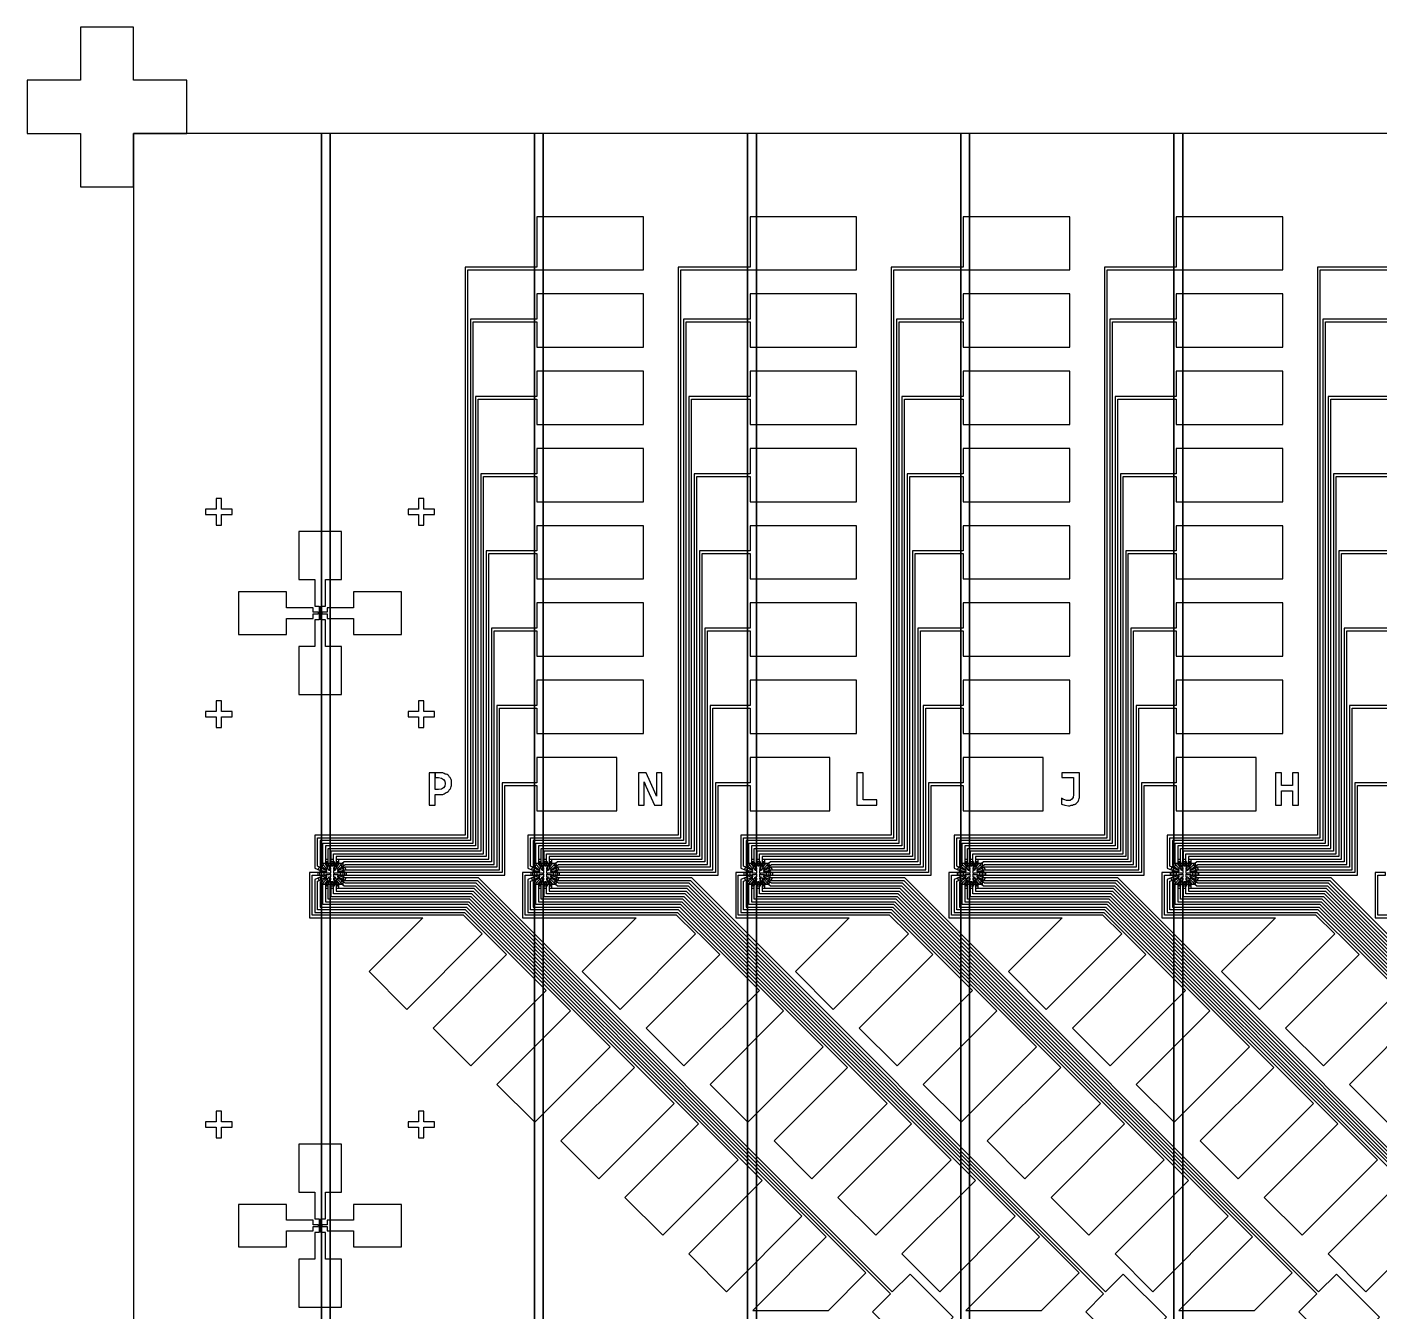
# Model space of a CAD drawing. Extents: x -2450 to 2450, y -2450 to 2450.
# Drawn here: x -2450 to 89, y 38 to 2450 of the extents above; entities that cross this region are included whole.
import ezdxf

# ---------------------------------------------------------------- set-up
doc = ezdxf.new("R2010")
doc.units = 0
for name, color, linetype in [('1', 2, 'CONTINUOUS'), ('11', 2, 'CONTINUOUS'), ('16', 2, 'CONTINUOUS'), ('21', 2, 'CONTINUOUS'), ('6', 2, 'CONTINUOUS')]:
    doc.layers.add(name, color=color, linetype=linetype)

msp = doc.modelspace()

# ---------------------------------------------------------------- linework, layer by layer
at = {"layer": '1'}
for points in [[(-2450, 2350), (-2450, 2250), (-2350, 2250), (-2350, 2150), (-2250, 2150), (-2250, 2250), (-2150, 2250), (-2150, 2350), (-2250, 2350), (-2250, 2450), (-2350, 2450), (-2350, 2350), (-2450, 2350)], [(-2085, 1565), (-2095, 1565), (-2095, 1545), (-2115, 1545), (-2115, 1535), (-2095, 1535), (-2095, 1515), (-2085, 1515), (-2085, 1535), (-2065, 1535), (-2065, 1545), (-2085, 1545), (-2085, 1565)], [(-1705, 1565), (-1715, 1565), (-1715, 1545), (-1735, 1545), (-1735, 1535), (-1715, 1535), (-1715, 1515), (-1705, 1515), (-1705, 1535), (-1685, 1535), (-1685, 1545), (-1705, 1545), (-1705, 1565)], [(-1860, 1503), (-1940, 1503), (-1940, 1413), (-1910, 1413), (-1910, 1363), (-1901.5, 1363), (-1901.5, 1353), (-1900.5, 1353), (-1900.5, 1350.5), (-1903, 1350.5), (-1903, 1351.5), (-1913, 1351.5), (-1913, 1360), (-1963, 1360), (-1963, 1390), (-2053, 1390), (-2053, 1310), (-1963, 1310), (-1963, 1340), (-1913, 1340), (-1913, 1348.5), (-1903, 1348.5), (-1903, 1349.5), (-1900.5, 1349.5), (-1900.5, 1347), (-1901.5, 1347), (-1901.5, 1337), (-1910, 1337), (-1910, 1287), (-1940, 1287), (-1940, 1197), (-1860, 1197), (-1860, 1287), (-1890, 1287), (-1890, 1337), (-1898.5, 1337), (-1898.5, 1347), (-1899.5, 1347), (-1899.5, 1349.5), (-1897, 1349.5), (-1897, 1348.5), (-1887, 1348.5), (-1887, 1340), (-1837, 1340), (-1837, 1310), (-1747, 1310), (-1747, 1390), (-1837, 1390), (-1837, 1360), (-1887, 1360), (-1887, 1351.5), (-1897, 1351.5), (-1897, 1350.5), (-1899.5, 1350.5), (-1899.5, 1353), (-1898.5, 1353), (-1898.5, 1363), (-1890, 1363), (-1890, 1413), (-1860, 1413), (-1860, 1503)], [(-2085, 1185), (-2095, 1185), (-2095, 1165), (-2115, 1165), (-2115, 1155), (-2095, 1155), (-2095, 1135), (-2085, 1135), (-2085, 1155), (-2065, 1155), (-2065, 1165), (-2085, 1165), (-2085, 1185)], [(-1705, 1185), (-1715, 1185), (-1715, 1165), (-1735, 1165), (-1735, 1155), (-1715, 1155), (-1715, 1135), (-1705, 1135), (-1705, 1155), (-1685, 1155), (-1685, 1165), (-1705, 1165), (-1705, 1185)], [(-1903.4, 868.522), (-1889.89, 864.551), (-1889.77, 864.5), (-1887.5, 864.5), (-1887.5, 866.5), (-1889.31, 866.5), (-1901.49, 873.142), (-1903.4, 868.522)], [(-1899.79, 875.94), (-1888.71, 868.5), (-1887.5, 868.5), (-1887.5, 870.5), (-1887.66, 870.5), (-1896.58, 879.77), (-1899.79, 875.94)], [(-1855.21, 875.94), (-1858.42, 879.77), (-1867.34, 870.5), (-1867.5, 870.5), (-1867.5, 868.5), (-1866.29, 868.5), (-1855.21, 875.94)], [(-1851.6, 868.522), (-1853.51, 873.142), (-1865.69, 866.5), (-1867.5, 866.5), (-1867.5, 864.5), (-1865.23, 864.5), (-1865.11, 864.551), (-1851.6, 868.522)], [(-1503.4, 868.522), (-1489.89, 864.551), (-1489.77, 864.5), (-1487.5, 864.5), (-1487.5, 866.5), (-1489.31, 866.5), (-1501.49, 873.142), (-1503.4, 868.522)], [(-1499.79, 875.94), (-1488.71, 868.5), (-1487.5, 868.5), (-1487.5, 870.5), (-1487.66, 870.5), (-1496.58, 879.77), (-1499.79, 875.94)], [(-1455.21, 875.94), (-1458.42, 879.77), (-1467.34, 870.5), (-1467.5, 870.5), (-1467.5, 868.5), (-1466.29, 868.5), (-1455.21, 875.94)], [(-1451.6, 868.522), (-1453.51, 873.142), (-1465.69, 866.5), (-1467.5, 866.5), (-1467.5, 864.5), (-1465.23, 864.5), (-1465.11, 864.551), (-1451.6, 868.522)], [(-1103.4, 868.522), (-1089.89, 864.551), (-1089.77, 864.5), (-1087.5, 864.5), (-1087.5, 866.5), (-1089.31, 866.5), (-1101.49, 873.142), (-1103.4, 868.522)], [(-1099.79, 875.94), (-1088.71, 868.5), (-1087.5, 868.5), (-1087.5, 870.5), (-1087.66, 870.5), (-1096.58, 879.77), (-1099.79, 875.94)], [(-1055.21, 875.94), (-1058.42, 879.77), (-1067.34, 870.5), (-1067.5, 870.5), (-1067.5, 868.5), (-1066.29, 868.5), (-1055.21, 875.94)], [(-1051.6, 868.522), (-1053.51, 873.142), (-1065.69, 866.5), (-1067.5, 866.5), (-1067.5, 864.5), (-1065.23, 864.5), (-1065.11, 864.551), (-1051.6, 868.522)], [(-703.402, 868.522), (-689.893, 864.551), (-689.771, 864.5), (-687.5, 864.5), (-687.5, 866.5), (-689.314, 866.5), (-701.488, 873.142), (-703.402, 868.522)], [(-699.79, 875.94), (-688.713, 868.5), (-687.5, 868.5), (-687.5, 870.5), (-687.662, 870.5), (-696.576, 879.77), (-699.79, 875.94)], [(-655.21, 875.94), (-658.424, 879.77), (-667.338, 870.5), (-667.5, 870.5), (-667.5, 868.5), (-666.287, 868.5), (-655.21, 875.94)], [(-651.598, 868.522), (-653.512, 873.142), (-665.686, 866.5), (-667.5, 866.5), (-667.5, 864.5), (-665.229, 864.5), (-665.107, 864.551), (-651.598, 868.522)], [(-303.402, 868.522), (-289.893, 864.551), (-289.771, 864.5), (-287.5, 864.5), (-287.5, 866.5), (-289.314, 866.5), (-301.488, 873.142), (-303.402, 868.522)], [(-299.79, 875.94), (-288.713, 868.5), (-287.5, 868.5), (-287.5, 870.5), (-287.662, 870.5), (-296.576, 879.77), (-299.79, 875.94)], [(-255.21, 875.94), (-258.424, 879.77), (-267.338, 870.5), (-267.5, 870.5), (-267.5, 868.5), (-266.287, 868.5), (-255.21, 875.94)], [(-251.598, 868.522), (-253.512, 873.142), (-265.686, 866.5), (-267.5, 866.5), (-267.5, 864.5), (-265.229, 864.5), (-265.107, 864.551), (-251.598, 868.522)], [(-1903.4, 852.478), (-1901.49, 847.858), (-1889.31, 854.5), (-1887.5, 854.5), (-1887.5, 856.5), (-1889.77, 856.5), (-1889.89, 856.449), (-1903.4, 852.478)], [(-1899.79, 845.06), (-1896.58, 841.23), (-1887.66, 850.5), (-1887.5, 850.5), (-1887.5, 852.5), (-1888.71, 852.5), (-1899.79, 845.06)], [(-1851.6, 852.478), (-1865.11, 856.449), (-1865.23, 856.5), (-1867.5, 856.5), (-1867.5, 854.5), (-1865.69, 854.5), (-1853.51, 847.858), (-1851.6, 852.478)], [(-1855.21, 845.06), (-1866.29, 852.5), (-1867.5, 852.5), (-1867.5, 850.5), (-1867.34, 850.5), (-1858.42, 841.23), (-1855.21, 845.06)], [(-1503.4, 852.478), (-1501.49, 847.858), (-1489.31, 854.5), (-1487.5, 854.5), (-1487.5, 856.5), (-1489.77, 856.5), (-1489.89, 856.449), (-1503.4, 852.478)], [(-1499.79, 845.06), (-1496.58, 841.23), (-1487.66, 850.5), (-1487.5, 850.5), (-1487.5, 852.5), (-1488.71, 852.5), (-1499.79, 845.06)], [(-1451.6, 852.478), (-1465.11, 856.449), (-1465.23, 856.5), (-1467.5, 856.5), (-1467.5, 854.5), (-1465.69, 854.5), (-1453.51, 847.858), (-1451.6, 852.478)], [(-1455.21, 845.06), (-1466.29, 852.5), (-1467.5, 852.5), (-1467.5, 850.5), (-1467.34, 850.5), (-1458.42, 841.23), (-1455.21, 845.06)], [(-1103.4, 852.478), (-1101.49, 847.858), (-1089.31, 854.5), (-1087.5, 854.5), (-1087.5, 856.5), (-1089.77, 856.5), (-1089.89, 856.449), (-1103.4, 852.478)], [(-1099.79, 845.06), (-1096.58, 841.23), (-1087.66, 850.5), (-1087.5, 850.5), (-1087.5, 852.5), (-1088.71, 852.5), (-1099.79, 845.06)], [(-1051.6, 852.478), (-1065.11, 856.449), (-1065.23, 856.5), (-1067.5, 856.5), (-1067.5, 854.5), (-1065.69, 854.5), (-1053.51, 847.858), (-1051.6, 852.478)], [(-1055.21, 845.06), (-1066.29, 852.5), (-1067.5, 852.5), (-1067.5, 850.5), (-1067.34, 850.5), (-1058.42, 841.23), (-1055.21, 845.06)], [(-703.402, 852.478), (-701.488, 847.858), (-689.314, 854.5), (-687.5, 854.5), (-687.5, 856.5), (-689.771, 856.5), (-689.893, 856.449), (-703.402, 852.478)], [(-699.79, 845.06), (-696.576, 841.23), (-687.662, 850.5), (-687.5, 850.5), (-687.5, 852.5), (-688.713, 852.5), (-699.79, 845.06)], [(-651.598, 852.478), (-665.107, 856.449), (-665.229, 856.5), (-667.5, 856.5), (-667.5, 854.5), (-665.686, 854.5), (-653.512, 847.858), (-651.598, 852.478)], [(-655.21, 845.06), (-666.287, 852.5), (-667.5, 852.5), (-667.5, 850.5), (-667.338, 850.5), (-658.424, 841.23), (-655.21, 845.06)], [(-303.402, 852.478), (-301.488, 847.858), (-289.314, 854.5), (-287.5, 854.5), (-287.5, 856.5), (-289.771, 856.5), (-289.893, 856.449), (-303.402, 852.478)], [(-299.79, 845.06), (-296.576, 841.23), (-287.662, 850.5), (-287.5, 850.5), (-287.5, 852.5), (-288.713, 852.5), (-299.79, 845.06)], [(-251.598, 852.478), (-265.107, 856.449), (-265.229, 856.5), (-267.5, 856.5), (-267.5, 854.5), (-265.686, 854.5), (-253.512, 847.858), (-251.598, 852.478)], [(-255.21, 845.06), (-266.287, 852.5), (-267.5, 852.5), (-267.5, 850.5), (-267.338, 850.5), (-258.424, 841.23), (-255.21, 845.06)], [(-2085, 365), (-2085, 385), (-2065, 385), (-2065, 395), (-2085, 395), (-2085, 415), (-2095, 415), (-2095, 395), (-2115, 395), (-2115, 385), (-2095, 385), (-2095, 365), (-2085, 365)], [(-1705, 365), (-1705, 385), (-1685, 385), (-1685, 395), (-1705, 395), (-1705, 415), (-1715, 415), (-1715, 395), (-1735, 395), (-1735, 385), (-1715, 385), (-1715, 365), (-1705, 365)], [(-1860, 47), (-1860, 137), (-1890, 137), (-1890, 187), (-1898.5, 187), (-1898.5, 197), (-1899.5, 197), (-1899.5, 199.5), (-1897, 199.5), (-1897, 198.5), (-1887, 198.5), (-1887, 190), (-1837, 190), (-1837, 160), (-1747, 160), (-1747, 240), (-1837, 240), (-1837, 210), (-1887, 210), (-1887, 201.5), (-1897, 201.5), (-1897, 200.5), (-1899.5, 200.5), (-1899.5, 203), (-1898.5, 203), (-1898.5, 213), (-1890, 213), (-1890, 263), (-1860, 263), (-1860, 353), (-1940, 353), (-1940, 263), (-1910, 263), (-1910, 213), (-1901.5, 213), (-1901.5, 203), (-1900.5, 203), (-1900.5, 200.5), (-1903, 200.5), (-1903, 201.5), (-1913, 201.5), (-1913, 210), (-1963, 210), (-1963, 240), (-2053, 240), (-2053, 160), (-1963, 160), (-1963, 190), (-1913, 190), (-1913, 198.5), (-1903, 198.5), (-1903, 199.5), (-1900.5, 199.5), (-1900.5, 197), (-1901.5, 197), (-1901.5, 187), (-1910, 187), (-1910, 137), (-1940, 137), (-1940, 47), (-1860, 47)]]:
    msp.add_lwpolyline(points, close=True, dxfattribs=at)
at = {"layer": '11'}
for points in [[(-2450, 2350), (-2450, 2250), (-2350, 2250), (-2350, 2150), (-2250, 2150), (-2250, 2250), (-2150, 2250), (-2150, 2350), (-2250, 2350), (-2250, 2450), (-2350, 2450), (-2350, 2350), (-2450, 2350)], [(-1293, 2094), (-1493, 2094), (-1493, 1999), (-1628, 1999), (-1628, 933), (-1910, 933), (-1910, 871.256), (-1899.71, 866.992), (-1897.79, 871.611), (-1905, 874.596), (-1905, 928), (-1623, 928), (-1623, 1994), (-1293, 1994), (-1293, 2094)], [(-893, 2094), (-1093, 2094), (-1093, 1999), (-1228, 1999), (-1228, 933), (-1510, 933), (-1510, 871.256), (-1499.71, 866.992), (-1497.79, 871.611), (-1505, 874.596), (-1505, 928), (-1223, 928), (-1223, 1994), (-893, 1994), (-893, 2094)], [(-493, 2094), (-693, 2094), (-693, 1999), (-828, 1999), (-828, 933), (-1110, 933), (-1110, 871.256), (-1099.71, 866.992), (-1097.79, 871.611), (-1105, 874.596), (-1105, 928), (-823, 928), (-823, 1994), (-493, 1994), (-493, 2094)], [(-93, 2094), (-293, 2094), (-293, 1999), (-428, 1999), (-428, 933), (-710, 933), (-710, 871.256), (-699.706, 866.992), (-697.793, 871.611), (-705, 874.596), (-705, 928), (-423, 928), (-423, 1994), (-93, 1994), (-93, 2094)], [(307, 2094), (107, 2094), (107, 1999), (-28, 1999), (-28, 933), (-310, 933), (-310, 871.256), (-299.706, 866.992), (-297.793, 871.611), (-305, 874.596), (-305, 928), (-23, 928), (-23, 1994), (307, 1994), (307, 2094)], [(-1293, 1949), (-1493, 1949), (-1493, 1901.5), (-1618, 1901.5), (-1618, 923), (-1900, 923), (-1900, 876.116), (-1896.73, 873.369), (-1893.51, 877.199), (-1895, 878.448), (-1895, 918), (-1613, 918), (-1613, 1896.5), (-1493, 1896.5), (-1493, 1849), (-1293, 1849), (-1293, 1949)], [(-893, 1949), (-1093, 1949), (-1093, 1901.5), (-1218, 1901.5), (-1218, 923), (-1500, 923), (-1500, 876.116), (-1496.73, 873.369), (-1493.51, 877.199), (-1495, 878.448), (-1495, 918), (-1213, 918), (-1213, 1896.5), (-1093, 1896.5), (-1093, 1849), (-893, 1849), (-893, 1949)], [(-493, 1949), (-693, 1949), (-693, 1901.5), (-818, 1901.5), (-818, 923), (-1100, 923), (-1100, 876.116), (-1096.73, 873.369), (-1093.51, 877.199), (-1095, 878.448), (-1095, 918), (-813, 918), (-813, 1896.5), (-693, 1896.5), (-693, 1849), (-493, 1849), (-493, 1949)], [(-93, 1949), (-293, 1949), (-293, 1901.5), (-418, 1901.5), (-418, 923), (-700, 923), (-700, 876.116), (-696.726, 873.369), (-693.512, 877.199), (-695, 878.448), (-695, 918), (-413, 918), (-413, 1896.5), (-293, 1896.5), (-293, 1849), (-93, 1849), (-93, 1949)], [(307, 1949), (107, 1949), (107, 1901.5), (-18, 1901.5), (-18, 923), (-300, 923), (-300, 876.116), (-296.726, 873.369), (-293.512, 877.199), (-295, 878.448), (-295, 918), (-13, 918), (-13, 1896.5), (107, 1896.5), (107, 1849), (307, 1849), (307, 1949)], [(-1293, 1804), (-1493, 1804), (-1493, 1756.5), (-1608, 1756.5), (-1608, 913), (-1890, 913), (-1890, 883.5), (-1885, 883.5), (-1885, 908), (-1603, 908), (-1603, 1751.5), (-1493, 1751.5), (-1493, 1704), (-1293, 1704), (-1293, 1804)], [(-893, 1804), (-1093, 1804), (-1093, 1756.5), (-1208, 1756.5), (-1208, 913), (-1490, 913), (-1490, 883.5), (-1485, 883.5), (-1485, 908), (-1203, 908), (-1203, 1751.5), (-1093, 1751.5), (-1093, 1704), (-893, 1704), (-893, 1804)], [(-493, 1804), (-693, 1804), (-693, 1756.5), (-808, 1756.5), (-808, 913), (-1090, 913), (-1090, 883.5), (-1085, 883.5), (-1085, 908), (-803, 908), (-803, 1751.5), (-693, 1751.5), (-693, 1704), (-493, 1704), (-493, 1804)], [(-93, 1804), (-293, 1804), (-293, 1756.5), (-408, 1756.5), (-408, 913), (-690, 913), (-690, 883.5), (-685, 883.5), (-685, 908), (-403, 908), (-403, 1751.5), (-293, 1751.5), (-293, 1704), (-93, 1704), (-93, 1804)], [(307, 1804), (107, 1804), (107, 1756.5), (-8, 1756.5), (-8, 913), (-290, 913), (-290, 883.5), (-285, 883.5), (-285, 908), (-3, 908), (-3, 1751.5), (107, 1751.5), (107, 1704), (307, 1704), (307, 1804)], [(-1293, 1659), (-1493, 1659), (-1493, 1611.5), (-1598, 1611.5), (-1598, 903), (-1880, 903), (-1880, 883.5), (-1875, 883.5), (-1875, 898), (-1593, 898), (-1593, 1606.5), (-1493, 1606.5), (-1493, 1559), (-1293, 1559), (-1293, 1659)], [(-893, 1659), (-1093, 1659), (-1093, 1611.5), (-1198, 1611.5), (-1198, 903), (-1480, 903), (-1480, 883.5), (-1475, 883.5), (-1475, 898), (-1193, 898), (-1193, 1606.5), (-1093, 1606.5), (-1093, 1559), (-893, 1559), (-893, 1659)], [(-493, 1659), (-693, 1659), (-693, 1611.5), (-798, 1611.5), (-798, 903), (-1080, 903), (-1080, 883.5), (-1075, 883.5), (-1075, 898), (-793, 898), (-793, 1606.5), (-693, 1606.5), (-693, 1559), (-493, 1559), (-493, 1659)], [(-93, 1659), (-293, 1659), (-293, 1611.5), (-398, 1611.5), (-398, 903), (-680, 903), (-680, 883.5), (-675, 883.5), (-675, 898), (-393, 898), (-393, 1606.5), (-293, 1606.5), (-293, 1559), (-93, 1559), (-93, 1659)], [(307, 1659), (107, 1659), (107, 1611.5), (2, 1611.5), (2, 903), (-280, 903), (-280, 883.5), (-275, 883.5), (-275, 898), (7, 898), (7, 1606.5), (107, 1606.5), (107, 1559), (307, 1559), (307, 1659)], [(-1293, 1514), (-1493, 1514), (-1493, 1466.5), (-1588, 1466.5), (-1588, 893), (-1870, 893), (-1870, 883.5), (-1865, 883.5), (-1865, 888), (-1583, 888), (-1583, 1461.5), (-1493, 1461.5), (-1493, 1414), (-1293, 1414), (-1293, 1514)], [(-893, 1514), (-1093, 1514), (-1093, 1466.5), (-1188, 1466.5), (-1188, 893), (-1470, 893), (-1470, 883.5), (-1465, 883.5), (-1465, 888), (-1183, 888), (-1183, 1461.5), (-1093, 1461.5), (-1093, 1414), (-893, 1414), (-893, 1514)], [(-493, 1514), (-693, 1514), (-693, 1466.5), (-788, 1466.5), (-788, 893), (-1070, 893), (-1070, 883.5), (-1065, 883.5), (-1065, 888), (-783, 888), (-783, 1461.5), (-693, 1461.5), (-693, 1414), (-493, 1414), (-493, 1514)], [(-93, 1514), (-293, 1514), (-293, 1466.5), (-388, 1466.5), (-388, 893), (-670, 893), (-670, 883.5), (-665, 883.5), (-665, 888), (-383, 888), (-383, 1461.5), (-293, 1461.5), (-293, 1414), (-93, 1414), (-93, 1514)], [(307, 1514), (107, 1514), (107, 1466.5), (12, 1466.5), (12, 893), (-270, 893), (-270, 883.5), (-265, 883.5), (-265, 888), (17, 888), (17, 1461.5), (107, 1461.5), (107, 1414), (307, 1414), (307, 1514)], [(-1293, 1369), (-1493, 1369), (-1493, 1321.5), (-1578, 1321.5), (-1578, 883), (-1854.58, 883), (-1861.49, 877.199), (-1858.27, 873.369), (-1852.76, 878), (-1573, 878), (-1573, 1316.5), (-1493, 1316.5), (-1493, 1269), (-1293, 1269), (-1293, 1369)], [(-893, 1369), (-1093, 1369), (-1093, 1321.5), (-1178, 1321.5), (-1178, 883), (-1454.58, 883), (-1461.49, 877.199), (-1458.27, 873.369), (-1452.76, 878), (-1173, 878), (-1173, 1316.5), (-1093, 1316.5), (-1093, 1269), (-893, 1269), (-893, 1369)], [(-493, 1369), (-693, 1369), (-693, 1321.5), (-778, 1321.5), (-778, 883), (-1054.58, 883), (-1061.49, 877.199), (-1058.27, 873.369), (-1052.76, 878), (-773, 878), (-773, 1316.5), (-693, 1316.5), (-693, 1269), (-493, 1269), (-493, 1369)], [(-93, 1369), (-293, 1369), (-293, 1321.5), (-378, 1321.5), (-378, 883), (-654.576, 883), (-661.488, 877.199), (-658.274, 873.369), (-652.755, 878), (-373, 878), (-373, 1316.5), (-293, 1316.5), (-293, 1269), (-93, 1269), (-93, 1369)], [(307, 1369), (107, 1369), (107, 1321.5), (22, 1321.5), (22, 883), (-254.576, 883), (-261.488, 877.199), (-258.274, 873.369), (-252.755, 878), (27, 878), (27, 1316.5), (107, 1316.5), (107, 1269), (307, 1269), (307, 1369)], [(-1293, 1224), (-1493, 1224), (-1493, 1176.5), (-1568, 1176.5), (-1568, 873), (-1853.85, 873), (-1857.21, 871.611), (-1855.29, 866.992), (-1852.86, 868), (-1563, 868), (-1563, 1171.5), (-1493, 1171.5), (-1493, 1124), (-1293, 1124), (-1293, 1224)], [(-893, 1224), (-1093, 1224), (-1093, 1176.5), (-1168, 1176.5), (-1168, 873), (-1453.85, 873), (-1457.21, 871.611), (-1455.29, 866.992), (-1452.86, 868), (-1163, 868), (-1163, 1171.5), (-1093, 1171.5), (-1093, 1124), (-893, 1124), (-893, 1224)], [(-493, 1224), (-693, 1224), (-693, 1176.5), (-768, 1176.5), (-768, 873), (-1053.85, 873), (-1057.21, 871.611), (-1055.29, 866.992), (-1052.86, 868), (-763, 868), (-763, 1171.5), (-693, 1171.5), (-693, 1124), (-493, 1124), (-493, 1224)], [(-93, 1224), (-293, 1224), (-293, 1176.5), (-368, 1176.5), (-368, 873), (-653.854, 873), (-657.207, 871.611), (-655.294, 866.992), (-652.861, 868), (-363, 868), (-363, 1171.5), (-293, 1171.5), (-293, 1124), (-93, 1124), (-93, 1224)], [(307, 1224), (107, 1224), (107, 1176.5), (32, 1176.5), (32, 873), (-253.854, 873), (-257.207, 871.611), (-255.294, 866.992), (-252.861, 868), (37, 868), (37, 1171.5), (107, 1171.5), (107, 1124), (307, 1124), (307, 1224)], [(-1343, 1079), (-1493, 1079), (-1493, 1031.5), (-1558, 1031.5), (-1558, 863), (-1854.5, 863), (-1854.5, 858), (-1553, 858), (-1553, 1026.5), (-1493, 1026.5), (-1493, 979), (-1343, 979), (-1343, 1079)], [(-943, 1079), (-1093, 1079), (-1093, 1031.5), (-1158, 1031.5), (-1158, 863), (-1454.5, 863), (-1454.5, 858), (-1153, 858), (-1153, 1026.5), (-1093, 1026.5), (-1093, 979), (-943, 979), (-943, 1079)], [(-543, 1079), (-693, 1079), (-693, 1031.5), (-758, 1031.5), (-758, 863), (-1054.5, 863), (-1054.5, 858), (-753, 858), (-753, 1026.5), (-693, 1026.5), (-693, 979), (-543, 979), (-543, 1079)], [(-143, 1079), (-293, 1079), (-293, 1031.5), (-358, 1031.5), (-358, 863), (-654.5, 863), (-654.5, 858), (-353, 858), (-353, 1026.5), (-293, 1026.5), (-293, 979), (-143, 979), (-143, 1079)], [(257, 1079), (107, 1079), (107, 1031.5), (42, 1031.5), (42, 863), (-254.5, 863), (-254.5, 858), (47, 858), (47, 1026.5), (107, 1026.5), (107, 979), (257, 979), (257, 1079)], [(-1669.64, 1050), (-1683.95, 1050), (-1683.95, 1040.99), (-1677.98, 1040.99), (-1672.35, 1039.86), (-1668.4, 1037.61), (-1666.04, 1034.23), (-1665.36, 1029.72), (-1666.15, 1025.22), (-1668.52, 1021.84), (-1672.35, 1019.59), (-1677.64, 1018.46), (-1683.95, 1018.46), (-1683.95, 1050), (-1695.55, 1050), (-1695.55, 989.171), (-1683.95, 989.171), (-1683.95, 1009.45), (-1669.75, 1009.45), (-1667.39, 1010.57), (-1665.14, 1011.7), (-1663.11, 1012.83), (-1661.19, 1013.95), (-1659.62, 1015.08), (-1658.15, 1016.21), (-1656.8, 1018.46), (-1655.79, 1019.59), (-1654.88, 1021.84), (-1654.21, 1024.09), (-1653.65, 1026.34), (-1653.42, 1028.6), (-1653.31, 1030.85), (-1653.42, 1033.1), (-1653.65, 1035.36), (-1654.21, 1037.61), (-1654.88, 1038.74), (-1655.79, 1040.99), (-1656.91, 1042.11), (-1658.15, 1044.37), (-1659.62, 1045.49), (-1661.19, 1046.62), (-1663.11, 1047.75), (-1665.02, 1047.75), (-1667.28, 1048.87), (-1669.64, 1050)], [(-1272.26, 989.171), (-1258.29, 989.171), (-1258.29, 1050), (-1268.66, 1050), (-1268.66, 1006.07), (-1271.59, 1013.95), (-1288.26, 1050), (-1302.34, 1050), (-1302.34, 989.171), (-1291.98, 989.171), (-1291.98, 1033.1), (-1288.6, 1025.22), (-1272.26, 989.171)], [(-892.48, 989.171), (-855.082, 989.171), (-855.082, 999.309), (-880.765, 999.309), (-880.765, 1050), (-892.48, 1050), (-892.48, 989.171)], [(-474.348, 1004.94), (-474.348, 1050), (-508.029, 1050), (-508.029, 1040.99), (-485.951, 1040.99), (-485.951, 1009.45), (-486.852, 1003.82), (-488.992, 1000.44), (-491.921, 998.183), (-498.792, 998.183), (-502.397, 999.309), (-505.776, 1000.44), (-508.48, 1002.69), (-508.48, 991.424), (-502.397, 989.171), (-495.075, 988.045), (-492.597, 988.045), (-490.344, 989.171), (-488.091, 989.171), (-486.063, 990.297), (-484.261, 990.297), (-482.571, 991.424), (-480.994, 992.55), (-479.643, 993.677), (-478.404, 994.803), (-477.39, 995.93), (-476.376, 998.183), (-475.7, 999.309), (-475.024, 1001.56), (-474.686, 1003.82), (-474.348, 1004.94)], [(-74.854, 989.171), (-63.364, 989.171), (-63.364, 1050), (-74.854, 1050), (-74.854, 1026.34), (-95.468, 1026.34), (-95.468, 1050), (-106.958, 1050), (-106.958, 989.171), (-95.468, 989.171), (-95.468, 1016.21), (-74.854, 1016.21), (-74.854, 989.171)], [(-1900.5, 863), (-1920, 863), (-1920, 778), (-1707, 778), (-1808, 677), (-1737, 606), (-1595.5, 747.5), (-1631, 783), (-1915, 783), (-1915, 858), (-1900.5, 858), (-1900.5, 863)], [(-1899.71, 854.008), (-1910, 849.744), (-1910, 788), (-1629, 788), (-1550, 709), (-1688, 571), (-1617, 500), (-1475.5, 641.5), (-1627, 793), (-1905, 793), (-1905, 846.404), (-1897.79, 849.389), (-1899.71, 854.008)], [(-1896.73, 847.631), (-1900, 844.884), (-1900, 798), (-1625, 798), (-1430, 603), (-1568, 465), (-1497, 394), (-1355.5, 535.5), (-1623, 803), (-1895, 803), (-1895, 842.552), (-1893.51, 843.801), (-1896.73, 847.631)], [(-1858.27, 847.631), (-1861.49, 843.801), (-1854.58, 838), (-1609, 838), (-950, 179), (-1088, 41), (-946, 41), (-875.5, 111.5), (-1607, 843), (-1852.76, 843), (-1858.27, 847.631)], [(-1855.29, 854.008), (-1857.21, 849.389), (-1853.85, 848), (-1604.5, 848), (-829.5, 72), (-863, 38.5), (-782, -42.5), (-711.5, 28), (-792.5, 109), (-826, 75.5), (-1602.5, 853), (-1852.86, 853), (-1855.29, 854.008)], [(-1500.5, 863), (-1520, 863), (-1520, 778), (-1307, 778), (-1408, 677), (-1337, 606), (-1195.5, 747.5), (-1231, 783), (-1515, 783), (-1515, 858), (-1500.5, 858), (-1500.5, 863)], [(-1499.71, 854.008), (-1510, 849.744), (-1510, 788), (-1229, 788), (-1150, 709), (-1288, 571), (-1217, 500), (-1075.5, 641.5), (-1227, 793), (-1505, 793), (-1505, 846.404), (-1497.79, 849.389), (-1499.71, 854.008)], [(-1496.73, 847.631), (-1500, 844.884), (-1500, 798), (-1225, 798), (-1030, 603), (-1168, 465), (-1097, 394), (-955.5, 535.5), (-1223, 803), (-1495, 803), (-1495, 842.552), (-1493.51, 843.801), (-1496.73, 847.631)], [(-1458.27, 847.631), (-1461.49, 843.801), (-1454.58, 838), (-1209, 838), (-550, 179), (-688, 41), (-546, 41), (-475.5, 111.5), (-1207, 843), (-1452.76, 843), (-1458.27, 847.631)], [(-1455.29, 854.008), (-1457.21, 849.389), (-1453.85, 848), (-1204.5, 848), (-429.5, 72), (-463, 38.5), (-382, -42.5), (-311.5, 28), (-392.5, 109), (-426, 75.5), (-1202.5, 853), (-1452.86, 853), (-1455.29, 854.008)], [(-1100.5, 863), (-1120, 863), (-1120, 778), (-907, 778), (-1008, 677), (-937, 606), (-795.5, 747.5), (-831, 783), (-1115, 783), (-1115, 858), (-1100.5, 858), (-1100.5, 863)], [(-1099.71, 854.008), (-1110, 849.744), (-1110, 788), (-829, 788), (-750, 709), (-888, 571), (-817, 500), (-675.5, 641.5), (-827, 793), (-1105, 793), (-1105, 846.404), (-1097.79, 849.389), (-1099.71, 854.008)], [(-1096.73, 847.631), (-1100, 844.884), (-1100, 798), (-825, 798), (-630, 603), (-768, 465), (-697, 394), (-555.5, 535.5), (-823, 803), (-1095, 803), (-1095, 842.552), (-1093.51, 843.801), (-1096.73, 847.631)], [(-1058.27, 847.631), (-1061.49, 843.801), (-1054.58, 838), (-809, 838), (-150, 179), (-288, 41), (-146, 41), (-75.5, 111.5), (-807, 843), (-1052.76, 843), (-1058.27, 847.631)], [(-1055.29, 854.008), (-1057.21, 849.389), (-1053.85, 848), (-804.5, 848), (-29.5, 72), (-63, 38.5), (18, -42.5), (88.5, 28), (7.5, 109), (-26, 75.5), (-802.5, 853), (-1052.86, 853), (-1055.29, 854.008)], [(-700.5, 863), (-720, 863), (-720, 778), (-507, 778), (-608, 677), (-537, 606), (-395.5, 747.5), (-431, 783), (-715, 783), (-715, 858), (-700.5, 858), (-700.5, 863)], [(-699.706, 854.008), (-710, 849.744), (-710, 788), (-429, 788), (-350, 709), (-488, 571), (-417, 500), (-275.5, 641.5), (-427, 793), (-705, 793), (-705, 846.404), (-697.793, 849.389), (-699.706, 854.008)], [(-696.726, 847.631), (-700, 844.884), (-700, 798), (-425, 798), (-230, 603), (-368, 465), (-297, 394), (-155.5, 535.5), (-423, 803), (-695, 803), (-695, 842.552), (-693.512, 843.801), (-696.726, 847.631)], [(-658.274, 847.631), (-661.488, 843.801), (-654.576, 838), (-409, 838), (250, 179), (112, 41), (254, 41), (324.5, 111.5), (-407, 843), (-652.755, 843), (-658.274, 847.631)], [(-655.294, 854.008), (-657.207, 849.389), (-653.854, 848), (-404.5, 848), (370.5, 72), (337, 38.5), (418, -42.5), (488.5, 28), (407.5, 109), (374, 75.5), (-402.5, 853), (-652.861, 853), (-655.294, 854.008)], [(-300.5, 863), (-320, 863), (-320, 778), (-107, 778), (-208, 677), (-137, 606), (4.5, 747.5), (-31, 783), (-315, 783), (-315, 858), (-300.5, 858), (-300.5, 863)], [(-299.706, 854.008), (-310, 849.744), (-310, 788), (-29, 788), (50, 709), (-88, 571), (-17, 500), (124.5, 641.5), (-27, 793), (-305, 793), (-305, 846.404), (-297.793, 849.389), (-299.706, 854.008)], [(-296.726, 847.631), (-300, 844.884), (-300, 798), (-25, 798), (170, 603), (32, 465), (103, 394), (244.5, 535.5), (-23, 803), (-295, 803), (-295, 842.552), (-293.512, 843.801), (-296.726, 847.631)], [(-258.274, 847.631), (-261.488, 843.801), (-254.576, 838), (-9, 838), (650, 179), (512, 41), (654, 41), (724.5, 111.5), (-7, 843), (-252.755, 843), (-258.274, 847.631)], [(-255.294, 854.008), (-257.207, 849.389), (-253.854, 848), (-4.5, 848), (770.5, 72), (737, 38.5), (818, -42.5), (888.5, 28), (807.5, 109), (774, 75.5), (-2.5, 853), (-252.861, 853), (-255.294, 854.008)], [(99.5, 863), (80, 863), (80, 778), (293, 778), (192, 677), (263, 606), (404.5, 747.5), (369, 783), (85, 783), (85, 858), (99.5, 858), (99.5, 863)], [(-1885, 837.5), (-1890, 837.5), (-1890, 808), (-1621, 808), (-1310, 497), (-1448, 359), (-1377, 288), (-1235.5, 429.5), (-1619, 813), (-1885, 813), (-1885, 837.5)], [(-1875, 837.5), (-1880, 837.5), (-1880, 818), (-1617, 818), (-1190, 391), (-1328, 253), (-1257, 182), (-1115.5, 323.5), (-1615, 823), (-1875, 823), (-1875, 837.5)], [(-1865, 837.5), (-1870, 837.5), (-1870, 828), (-1613, 828), (-1070, 285), (-1208, 147), (-1137, 76), (-995.5, 217.5), (-1611, 833), (-1865, 833), (-1865, 837.5)], [(-1485, 837.5), (-1490, 837.5), (-1490, 808), (-1221, 808), (-910, 497), (-1048, 359), (-977, 288), (-835.5, 429.5), (-1219, 813), (-1485, 813), (-1485, 837.5)], [(-1475, 837.5), (-1480, 837.5), (-1480, 818), (-1217, 818), (-790, 391), (-928, 253), (-857, 182), (-715.5, 323.5), (-1215, 823), (-1475, 823), (-1475, 837.5)], [(-1465, 837.5), (-1470, 837.5), (-1470, 828), (-1213, 828), (-670, 285), (-808, 147), (-737, 76), (-595.5, 217.5), (-1211, 833), (-1465, 833), (-1465, 837.5)], [(-1085, 837.5), (-1090, 837.5), (-1090, 808), (-821, 808), (-510, 497), (-648, 359), (-577, 288), (-435.5, 429.5), (-819, 813), (-1085, 813), (-1085, 837.5)], [(-1075, 837.5), (-1080, 837.5), (-1080, 818), (-817, 818), (-390, 391), (-528, 253), (-457, 182), (-315.5, 323.5), (-815, 823), (-1075, 823), (-1075, 837.5)], [(-1065, 837.5), (-1070, 837.5), (-1070, 828), (-813, 828), (-270, 285), (-408, 147), (-337, 76), (-195.5, 217.5), (-811, 833), (-1065, 833), (-1065, 837.5)], [(-685, 837.5), (-690, 837.5), (-690, 808), (-421, 808), (-110, 497), (-248, 359), (-177, 288), (-35.5, 429.5), (-419, 813), (-685, 813), (-685, 837.5)], [(-675, 837.5), (-680, 837.5), (-680, 818), (-417, 818), (10, 391), (-128, 253), (-57, 182), (84.5, 323.5), (-415, 823), (-675, 823), (-675, 837.5)], [(-665, 837.5), (-670, 837.5), (-670, 828), (-413, 828), (130, 285), (-8, 147), (63, 76), (204.5, 217.5), (-411, 833), (-665, 833), (-665, 837.5)], [(-285, 837.5), (-290, 837.5), (-290, 808), (-21, 808), (290, 497), (152, 359), (223, 288), (364.5, 429.5), (-19, 813), (-285, 813), (-285, 837.5)], [(-275, 837.5), (-280, 837.5), (-280, 818), (-17, 818), (410, 391), (272, 253), (343, 182), (484.5, 323.5), (-15, 823), (-275, 823), (-275, 837.5)], [(-265, 837.5), (-270, 837.5), (-270, 828), (-13, 828), (530, 285), (392, 147), (463, 76), (604.5, 217.5), (-11, 833), (-265, 833), (-265, 837.5)]]:
    msp.add_lwpolyline(points, close=True, dxfattribs=at)
at = {"layer": '16'}
msp.add_lwpolyline([(-2450, 2350), (-2450, 2250), (-2350, 2250), (-2350, 2150), (-2250, 2150), (-2250, 2250), (-2150, 2250), (-2150, 2350), (-2250, 2350), (-2250, 2450), (-2350, 2450), (-2350, 2350), (-2450, 2350)], close=True, dxfattribs=at)
for points in [[(-1881, -1190), (-1881, 837.5), (-1881.2, 837.5), (-1880.7, 845.5), (-1880, 852.5), (-1882.5, 852.5), (-1882.5, 846.567), (-1883.58, 844.498), (-1885.46, 838.713), (-1890.78, 841.484), (-1887.12, 846.344), (-1883.4, 854.5), (-1880, 854.5), (-1880, 859.5), (-1882.5, 859.5), (-1882.5, 858.5), (-1889.1, 858.5), (-1897.54, 856.5), (-1900.5, 856.5), (-1900.5, 864.5), (-1897.54, 864.5), (-1889.1, 862.5), (-1882.5, 862.5), (-1882.5, 861.5), (-1880, 861.5), (-1880, 866.5), (-1883.4, 866.5), (-1887.12, 874.656), (-1890.78, 879.516), (-1885.46, 882.287), (-1883.58, 876.502), (-1882.5, 874.433), (-1882.5, 868.5), (-1880, 868.5), (-1880.7, 875.5), (-1881.2, 883.5), (-1881, 883.5), (-1881, 2250), (-2250, 2250), (-2250, -2250)], [(-1481, -1190), (-1481, 837.5), (-1481.2, 837.5), (-1480.7, 845.5), (-1480, 852.5), (-1482.5, 852.5), (-1482.5, 846.567), (-1483.58, 844.498), (-1485.46, 838.713), (-1490.78, 841.484), (-1487.12, 846.344), (-1483.4, 854.5), (-1480, 854.5), (-1480, 859.5), (-1482.5, 859.5), (-1482.5, 858.5), (-1489.1, 858.5), (-1497.54, 856.5), (-1500.5, 856.5), (-1500.5, 864.5), (-1497.54, 864.5), (-1489.1, 862.5), (-1482.5, 862.5), (-1482.5, 861.5), (-1480, 861.5), (-1480, 866.5), (-1483.4, 866.5), (-1487.12, 874.656), (-1490.78, 879.516), (-1485.46, 882.287), (-1483.58, 876.502), (-1482.5, 874.433), (-1482.5, 868.5), (-1480, 868.5), (-1480.7, 875.5), (-1481.2, 883.5), (-1481, 883.5), (-1481, 2250), (-1881, 2250), (-1881, 883.5), (-1873.8, 883.5), (-1874.3, 875.5), (-1875, 868.5), (-1872.5, 868.5), (-1872.5, 874.433), (-1871.42, 876.502), (-1869.54, 882.287), (-1864.22, 879.516), (-1867.88, 874.656), (-1871.6, 866.5), (-1875, 866.5), (-1875, 861.5), (-1872.5, 861.5), (-1872.5, 862.5), (-1865.9, 862.5), (-1857.45, 864.5), (-1854.5, 864.5), (-1854.5, 856.5), (-1857.45, 856.5), (-1865.9, 858.5), (-1872.5, 858.5), (-1872.5, 859.5), (-1875, 859.5), (-1875, 854.5), (-1871.6, 854.5), (-1867.88, 846.344), (-1864.22, 841.484), (-1869.54, 838.713), (-1871.42, 844.498), (-1872.5, 846.567), (-1872.5, 852.5), (-1875, 852.5), (-1874.3, 845.5), (-1873.8, 837.5), (-1881, 837.5), (-1881, -1190)], [(-1081, -1190), (-1081, 837.5), (-1081.2, 837.5), (-1080.7, 845.5), (-1080, 852.5), (-1082.5, 852.5), (-1082.5, 846.567), (-1083.58, 844.498), (-1085.46, 838.713), (-1090.78, 841.484), (-1087.12, 846.344), (-1083.4, 854.5), (-1080, 854.5), (-1080, 859.5), (-1082.5, 859.5), (-1082.5, 858.5), (-1089.1, 858.5), (-1097.54, 856.5), (-1100.5, 856.5), (-1100.5, 864.5), (-1097.54, 864.5), (-1089.1, 862.5), (-1082.5, 862.5), (-1082.5, 861.5), (-1080, 861.5), (-1080, 866.5), (-1083.4, 866.5), (-1087.12, 874.656), (-1090.78, 879.516), (-1085.46, 882.287), (-1083.58, 876.502), (-1082.5, 874.433), (-1082.5, 868.5), (-1080, 868.5), (-1080.7, 875.5), (-1081.2, 883.5), (-1081, 883.5), (-1081, 2250), (-1481, 2250), (-1481, 883.5), (-1473.8, 883.5), (-1474.3, 875.5), (-1475, 868.5), (-1472.5, 868.5), (-1472.5, 874.433), (-1471.42, 876.502), (-1469.54, 882.287), (-1464.22, 879.516), (-1467.88, 874.656), (-1471.6, 866.5), (-1475, 866.5), (-1475, 861.5), (-1472.5, 861.5), (-1472.5, 862.5), (-1465.9, 862.5), (-1457.45, 864.5), (-1454.5, 864.5), (-1454.5, 856.5), (-1457.45, 856.5), (-1465.9, 858.5), (-1472.5, 858.5), (-1472.5, 859.5), (-1475, 859.5), (-1475, 854.5), (-1471.6, 854.5), (-1467.88, 846.344), (-1464.22, 841.484), (-1469.54, 838.713), (-1471.42, 844.498), (-1472.5, 846.567), (-1472.5, 852.5), (-1475, 852.5), (-1474.3, 845.5), (-1473.8, 837.5), (-1481, 837.5), (-1481, -1190)], [(-681, -1190), (-681, 837.5), (-681.2, 837.5), (-680.7, 845.5), (-680, 852.5), (-682.5, 852.5), (-682.5, 846.567), (-683.576, 844.498), (-685.459, 838.713), (-690.781, 841.484), (-687.124, 846.344), (-683.4, 854.5), (-680, 854.5), (-680, 859.5), (-682.5, 859.5), (-682.5, 858.5), (-689.1, 858.5), (-697.544, 856.5), (-700.5, 856.5), (-700.5, 864.5), (-697.544, 864.5), (-689.1, 862.5), (-682.5, 862.5), (-682.5, 861.5), (-680, 861.5), (-680, 866.5), (-683.4, 866.5), (-687.124, 874.656), (-690.781, 879.516), (-685.459, 882.287), (-683.576, 876.502), (-682.5, 874.433), (-682.5, 868.5), (-680, 868.5), (-680.7, 875.5), (-681.2, 883.5), (-681, 883.5), (-681, 2250), (-1081, 2250), (-1081, 883.5), (-1073.8, 883.5), (-1074.3, 875.5), (-1075, 868.5), (-1072.5, 868.5), (-1072.5, 874.433), (-1071.42, 876.502), (-1069.54, 882.287), (-1064.22, 879.516), (-1067.88, 874.656), (-1071.6, 866.5), (-1075, 866.5), (-1075, 861.5), (-1072.5, 861.5), (-1072.5, 862.5), (-1065.9, 862.5), (-1057.45, 864.5), (-1054.5, 864.5), (-1054.5, 856.5), (-1057.45, 856.5), (-1065.9, 858.5), (-1072.5, 858.5), (-1072.5, 859.5), (-1075, 859.5), (-1075, 854.5), (-1071.6, 854.5), (-1067.88, 846.344), (-1064.22, 841.484), (-1069.54, 838.713), (-1071.42, 844.498), (-1072.5, 846.567), (-1072.5, 852.5), (-1075, 852.5), (-1074.3, 845.5), (-1073.8, 837.5), (-1081, 837.5), (-1081, -1190)], [(-281, -1190), (-281, 837.5), (-281.2, 837.5), (-280.7, 845.5), (-280, 852.5), (-282.5, 852.5), (-282.5, 846.567), (-283.576, 844.498), (-285.459, 838.713), (-290.781, 841.484), (-287.124, 846.344), (-283.4, 854.5), (-280, 854.5), (-280, 859.5), (-282.5, 859.5), (-282.5, 858.5), (-289.1, 858.5), (-297.544, 856.5), (-300.5, 856.5), (-300.5, 864.5), (-297.544, 864.5), (-289.1, 862.5), (-282.5, 862.5), (-282.5, 861.5), (-280, 861.5), (-280, 866.5), (-283.4, 866.5), (-287.124, 874.656), (-290.781, 879.516), (-285.459, 882.287), (-283.576, 876.502), (-282.5, 874.433), (-282.5, 868.5), (-280, 868.5), (-280.7, 875.5), (-281.2, 883.5), (-281, 883.5), (-281, 2250), (-681, 2250), (-681, 883.5), (-673.8, 883.5), (-674.3, 875.5), (-675, 868.5), (-672.5, 868.5), (-672.5, 874.433), (-671.424, 876.502), (-669.541, 882.287), (-664.219, 879.516), (-667.876, 874.656), (-671.6, 866.5), (-675, 866.5), (-675, 861.5), (-672.5, 861.5), (-672.5, 862.5), (-665.9, 862.5), (-657.455, 864.5), (-654.5, 864.5), (-654.5, 856.5), (-657.455, 856.5), (-665.9, 858.5), (-672.5, 858.5), (-672.5, 859.5), (-675, 859.5), (-675, 854.5), (-671.6, 854.5), (-667.876, 846.344), (-664.219, 841.484), (-669.541, 838.713), (-671.424, 844.498), (-672.5, 846.567), (-672.5, 852.5), (-675, 852.5), (-674.3, 845.5), (-673.8, 837.5), (-681, 837.5), (-681, -1190)], [(119, 2250), (-281, 2250), (-281, 883.5), (-273.8, 883.5), (-274.3, 875.5), (-275, 868.5), (-272.5, 868.5), (-272.5, 874.433), (-271.424, 876.502), (-269.541, 882.287), (-264.219, 879.516), (-267.876, 874.656), (-271.6, 866.5), (-275, 866.5), (-275, 861.5), (-272.5, 861.5), (-272.5, 862.5), (-265.9, 862.5), (-257.455, 864.5), (-254.5, 864.5), (-254.5, 856.5), (-257.455, 856.5), (-265.9, 858.5), (-272.5, 858.5), (-272.5, 859.5), (-275, 859.5), (-275, 854.5), (-271.6, 854.5), (-267.876, 846.344), (-264.219, 841.484), (-269.541, 838.713), (-271.424, 844.498), (-272.5, 846.567), (-272.5, 852.5), (-275, 852.5), (-274.3, 845.5), (-273.8, 837.5), (-281, 837.5), (-281, -1190)]]:
    msp.add_lwpolyline(points, dxfattribs=at)
at = {"layer": '21'}
msp.add_lwpolyline([(-2450, 2350), (-2450, 2250), (-2350, 2250), (-2350, 2150), (-2250, 2150), (-2250, 2250), (-2150, 2250), (-2150, 2350), (-2250, 2350), (-2250, 2450), (-2350, 2450), (-2350, 2350), (-2450, 2350)], close=True, dxfattribs=at)
for points in [[(-1897.5, -1233), (-1897.5, 2250), (-2250, 2250), (-2250, -2250)], [(-1497.5, -1233), (-1497.5, 2250), (-1897.5, 2250), (-1897.5, 880.5), (-1857.5, 880.5), (-1857.5, 840.5), (-1897.5, 840.5), (-1897.5, -1193)], [(-1097.5, -1233), (-1097.5, 2250), (-1497.5, 2250), (-1497.5, 880.5), (-1457.5, 880.5), (-1457.5, 840.5), (-1497.5, 840.5), (-1497.5, -1193)], [(-697.5, -1233), (-697.5, 2250), (-1097.5, 2250), (-1097.5, 880.5), (-1057.5, 880.5), (-1057.5, 840.5), (-1097.5, 840.5), (-1097.5, -1193)], [(-297.5, -1233), (-297.5, 2250), (-697.5, 2250), (-697.5, 880.5), (-657.5, 880.5), (-657.5, 840.5), (-697.5, 840.5), (-697.5, -1193)], [(102.5, 2250), (-297.5, 2250), (-297.5, 880.5), (-257.5, 880.5), (-257.5, 840.5), (-297.5, 840.5), (-297.5, -1193)]]:
    msp.add_lwpolyline(points, dxfattribs=at)
at = {"layer": '6'}
for points in [[(-2450, 2350), (-2450, 2250), (-2350, 2250), (-2350, 2150), (-2250, 2150), (-2250, 2250), (-2150, 2250), (-2150, 2350), (-2250, 2350), (-2250, 2450), (-2350, 2450), (-2350, 2350), (-2450, 2350)], [(-1885.31, 873.343), (-1883.54, 874.267), (-1885, 878.2), (-1885, 887.5), (-1890, 887.5), (-1890, 880.13), (-1885.31, 873.343)], [(-1880, 887.5), (-1879, 875.5), (-1876, 875.5), (-1875, 887.5), (-1880, 887.5)], [(-1869.69, 873.343), (-1865, 880.13), (-1865, 887.5), (-1870, 887.5), (-1870, 878.2), (-1871.46, 874.267), (-1869.69, 873.343)], [(-1485.31, 873.343), (-1483.54, 874.267), (-1485, 878.2), (-1485, 887.5), (-1490, 887.5), (-1490, 880.13), (-1485.31, 873.343)], [(-1485.31, 873.343), (-1483.54, 874.267), (-1485, 878.2), (-1485, 887.5), (-1490, 887.5), (-1490, 880.13), (-1485.31, 873.343)], [(-1480, 887.5), (-1479, 875.5), (-1476, 875.5), (-1475, 887.5), (-1480, 887.5)], [(-1480, 887.5), (-1479, 875.5), (-1476, 875.5), (-1475, 887.5), (-1480, 887.5)], [(-1469.69, 873.343), (-1465, 880.13), (-1465, 887.5), (-1470, 887.5), (-1470, 878.2), (-1471.46, 874.267), (-1469.69, 873.343)], [(-1469.69, 873.343), (-1465, 880.13), (-1465, 887.5), (-1470, 887.5), (-1470, 878.2), (-1471.46, 874.267), (-1469.69, 873.343)], [(-1085.31, 873.343), (-1083.54, 874.267), (-1085, 878.2), (-1085, 887.5), (-1090, 887.5), (-1090, 880.13), (-1085.31, 873.343)], [(-1080, 887.5), (-1079, 875.5), (-1076, 875.5), (-1075, 887.5), (-1080, 887.5)], [(-1069.69, 873.343), (-1065, 880.13), (-1065, 887.5), (-1070, 887.5), (-1070, 878.2), (-1071.46, 874.267), (-1069.69, 873.343)], [(-685.313, 873.343), (-683.539, 874.267), (-685, 878.2), (-685, 887.5), (-690, 887.5), (-690, 880.13), (-685.313, 873.343)], [(-685.313, 873.343), (-683.539, 874.267), (-685, 878.2), (-685, 887.5), (-690, 887.5), (-690, 880.13), (-685.313, 873.343)], [(-680, 887.5), (-679, 875.5), (-676, 875.5), (-675, 887.5), (-680, 887.5)], [(-680, 887.5), (-679, 875.5), (-676, 875.5), (-675, 887.5), (-680, 887.5)], [(-669.687, 873.343), (-665, 880.13), (-665, 887.5), (-670, 887.5), (-670, 878.2), (-671.461, 874.267), (-669.687, 873.343)], [(-669.687, 873.343), (-665, 880.13), (-665, 887.5), (-670, 887.5), (-670, 878.2), (-671.461, 874.267), (-669.687, 873.343)], [(-285.313, 873.343), (-283.539, 874.267), (-285, 878.2), (-285, 887.5), (-290, 887.5), (-290, 880.13), (-285.313, 873.343)], [(-280, 887.5), (-279, 875.5), (-276, 875.5), (-275, 887.5), (-280, 887.5)], [(-269.687, 873.343), (-265, 880.13), (-265, 887.5), (-270, 887.5), (-270, 878.2), (-271.461, 874.267), (-269.687, 873.343)], [(-1892.5, 859.2), (-1892.5, 861.8), (-1904.5, 863), (-1904.5, 858), (-1892.5, 859.2)], [(-1885.31, 847.657), (-1890, 840.87), (-1890, 833.5), (-1885, 833.5), (-1885, 842.8), (-1883.54, 846.733), (-1885.31, 847.657)], [(-1880, 833.5), (-1875, 833.5), (-1876, 845.5), (-1879, 845.5), (-1880, 833.5)], [(-1869.69, 847.657), (-1871.46, 846.733), (-1870, 842.8), (-1870, 833.5), (-1865, 833.5), (-1865, 840.87), (-1869.69, 847.657)], [(-1862.5, 859.2), (-1850.5, 858), (-1850.5, 863), (-1862.5, 861.8), (-1862.5, 859.2)], [(-1492.5, 859.2), (-1492.5, 861.8), (-1504.5, 863), (-1504.5, 858), (-1492.5, 859.2)], [(-1492.5, 859.2), (-1492.5, 861.8), (-1504.5, 863), (-1504.5, 858), (-1492.5, 859.2)], [(-1485.31, 847.657), (-1490, 840.87), (-1490, 833.5), (-1485, 833.5), (-1485, 842.8), (-1483.54, 846.733), (-1485.31, 847.657)], [(-1485.31, 847.657), (-1490, 840.87), (-1490, 833.5), (-1485, 833.5), (-1485, 842.8), (-1483.54, 846.733), (-1485.31, 847.657)], [(-1480, 833.5), (-1475, 833.5), (-1476, 845.5), (-1479, 845.5), (-1480, 833.5)], [(-1480, 833.5), (-1475, 833.5), (-1476, 845.5), (-1479, 845.5), (-1480, 833.5)], [(-1469.69, 847.657), (-1471.46, 846.733), (-1470, 842.8), (-1470, 833.5), (-1465, 833.5), (-1465, 840.87), (-1469.69, 847.657)], [(-1469.69, 847.657), (-1471.46, 846.733), (-1470, 842.8), (-1470, 833.5), (-1465, 833.5), (-1465, 840.87), (-1469.69, 847.657)], [(-1462.5, 859.2), (-1450.5, 858), (-1450.5, 863), (-1462.5, 861.8), (-1462.5, 859.2)], [(-1462.5, 859.2), (-1450.5, 858), (-1450.5, 863), (-1462.5, 861.8), (-1462.5, 859.2)], [(-1092.5, 859.2), (-1092.5, 861.8), (-1104.5, 863), (-1104.5, 858), (-1092.5, 859.2)], [(-1085.31, 847.657), (-1090, 840.87), (-1090, 833.5), (-1085, 833.5), (-1085, 842.8), (-1083.54, 846.733), (-1085.31, 847.657)], [(-1080, 833.5), (-1075, 833.5), (-1076, 845.5), (-1079, 845.5), (-1080, 833.5)], [(-1069.69, 847.657), (-1071.46, 846.733), (-1070, 842.8), (-1070, 833.5), (-1065, 833.5), (-1065, 840.87), (-1069.69, 847.657)], [(-1062.5, 859.2), (-1050.5, 858), (-1050.5, 863), (-1062.5, 861.8), (-1062.5, 859.2)], [(-692.5, 859.2), (-692.5, 861.8), (-704.5, 863), (-704.5, 858), (-692.5, 859.2)], [(-692.5, 859.2), (-692.5, 861.8), (-704.5, 863), (-704.5, 858), (-692.5, 859.2)], [(-685.313, 847.657), (-690, 840.87), (-690, 833.5), (-685, 833.5), (-685, 842.8), (-683.539, 846.733), (-685.313, 847.657)], [(-685.313, 847.657), (-690, 840.87), (-690, 833.5), (-685, 833.5), (-685, 842.8), (-683.539, 846.733), (-685.313, 847.657)], [(-680, 833.5), (-675, 833.5), (-676, 845.5), (-679, 845.5), (-680, 833.5)], [(-680, 833.5), (-675, 833.5), (-676, 845.5), (-679, 845.5), (-680, 833.5)], [(-669.687, 847.657), (-671.461, 846.733), (-670, 842.8), (-670, 833.5), (-665, 833.5), (-665, 840.87), (-669.687, 847.657)], [(-669.687, 847.657), (-671.461, 846.733), (-670, 842.8), (-670, 833.5), (-665, 833.5), (-665, 840.87), (-669.687, 847.657)], [(-662.5, 859.2), (-650.5, 858), (-650.5, 863), (-662.5, 861.8), (-662.5, 859.2)], [(-662.5, 859.2), (-650.5, 858), (-650.5, 863), (-662.5, 861.8), (-662.5, 859.2)], [(-292.5, 859.2), (-292.5, 861.8), (-304.5, 863), (-304.5, 858), (-292.5, 859.2)], [(-285.313, 847.657), (-290, 840.87), (-290, 833.5), (-285, 833.5), (-285, 842.8), (-283.539, 846.733), (-285.313, 847.657)], [(-280, 833.5), (-275, 833.5), (-276, 845.5), (-279, 845.5), (-280, 833.5)], [(-269.687, 847.657), (-271.461, 846.733), (-270, 842.8), (-270, 833.5), (-265, 833.5), (-265, 840.87), (-269.687, 847.657)], [(-262.5, 859.2), (-250.5, 858), (-250.5, 863), (-262.5, 861.8), (-262.5, 859.2)]]:
    msp.add_lwpolyline(points, close=True, dxfattribs=at)

doc.saveas('drawing.dxf')
